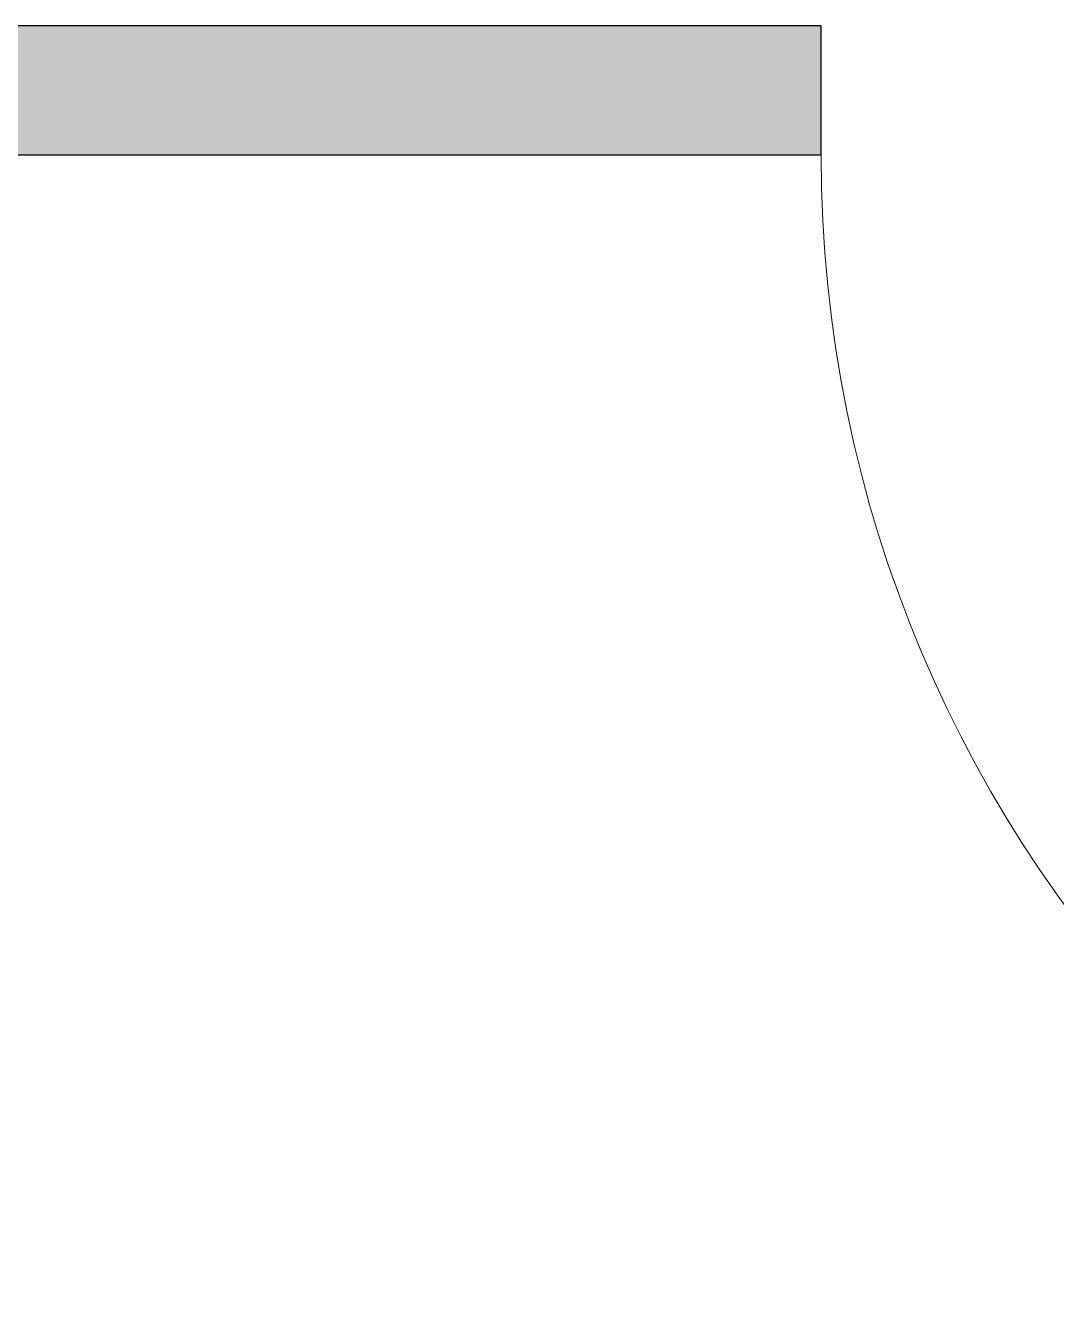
# Model space of a CAD drawing. Header units: millimetres. Extents: x 155927 to 326028, y -36033 to 97293.
# Drawn here: x 210169 to 210983, y 12592 to 13608 of the extents above; entities that cross this region are included whole.
import ezdxf

# ---------------------------------------------------------------- set-up
doc = ezdxf.new("R2010")
doc.units = ezdxf.units.MM
doc.header["$MEASUREMENT"] = 0
for name, color, linetype, lineweight in [('A-DOOR', 4, 'CONTINUOUS', 9), ('A-WALL-PATT', 7, 'CONTINUOUS', 9), ('I-WALL', 7, 'CONTINUOUS', 9)]:
    doc.layers.add(name, color=color, linetype=linetype, lineweight=lineweight)

msp = doc.modelspace()

# ---------------------------------------------------------------- hatches: boundary and pattern name
at = {"layer": 'A-WALL-PATT'}
h = msp.add_hatch(color=256, dxfattribs=at)
h.paths.add_polyline_path([(222850.8, 13505.6), (222850.8, 13607.6), (222631.3, 13607.6), (222631.3, 13505.6), (222748.8, 13505.6)], flags=0)
h.paths.add_polyline_path([(207219.8, 13505.6), (208121.3, 13505.6), (208121.3, 13607.6), (206670.8, 13607.6), (206670.8, 13505.6)], flags=0)
h.paths.add_polyline_path([(221621.3, 13505.6), (221621.3, 13607.6), (219907.3, 13607.6), (219907.3, 13505.6), (221171.1, 13505.6)], flags=0)
h.paths.add_polyline_path([(209350.8, 13505.6), (210797.3, 13505.6), (210797.3, 13607.6), (209131.3, 13607.6), (209131.3, 13505.6), (209248.8, 13505.6)], flags=0)
h.paths.add_polyline_path([(218897.3, 13505.6), (218897.3, 13607.6), (217183.3, 13607.6), (217183.3, 13505.6), (218138.2, 13505.6)], flags=0)
h.paths.add_polyline_path([(212026.8, 13505.6), (213497.3, 13505.6), (213497.3, 13607.6), (211807.3, 13607.6), (211807.3, 13505.6), (211924.8, 13505.6)], flags=0)
h.paths.add_polyline_path([(216173.3, 13505.6), (216173.3, 13607.6), (214507.3, 13607.6), (214507.3, 13505.6), (215711.9, 13505.6)], flags=0)

# ---------------------------------------------------------------- linework, layer by layer
at = {"layer": 'A-DOOR'}
msp.add_arc((211807.3, 13505.6), 1010, 180, 270, dxfattribs=at)
at = {"layer": 'I-WALL', "lineweight": 30}
for p, q in [((210797.3, 13607.6), (209131.3, 13607.6)), ((210797.3, 13505.6), (210797.3, 13607.6)), ((209350.8, 13505.6), (210797.3, 13505.6))]:
    msp.add_line(p, q, dxfattribs=at)

doc.saveas('drawing.dxf')
